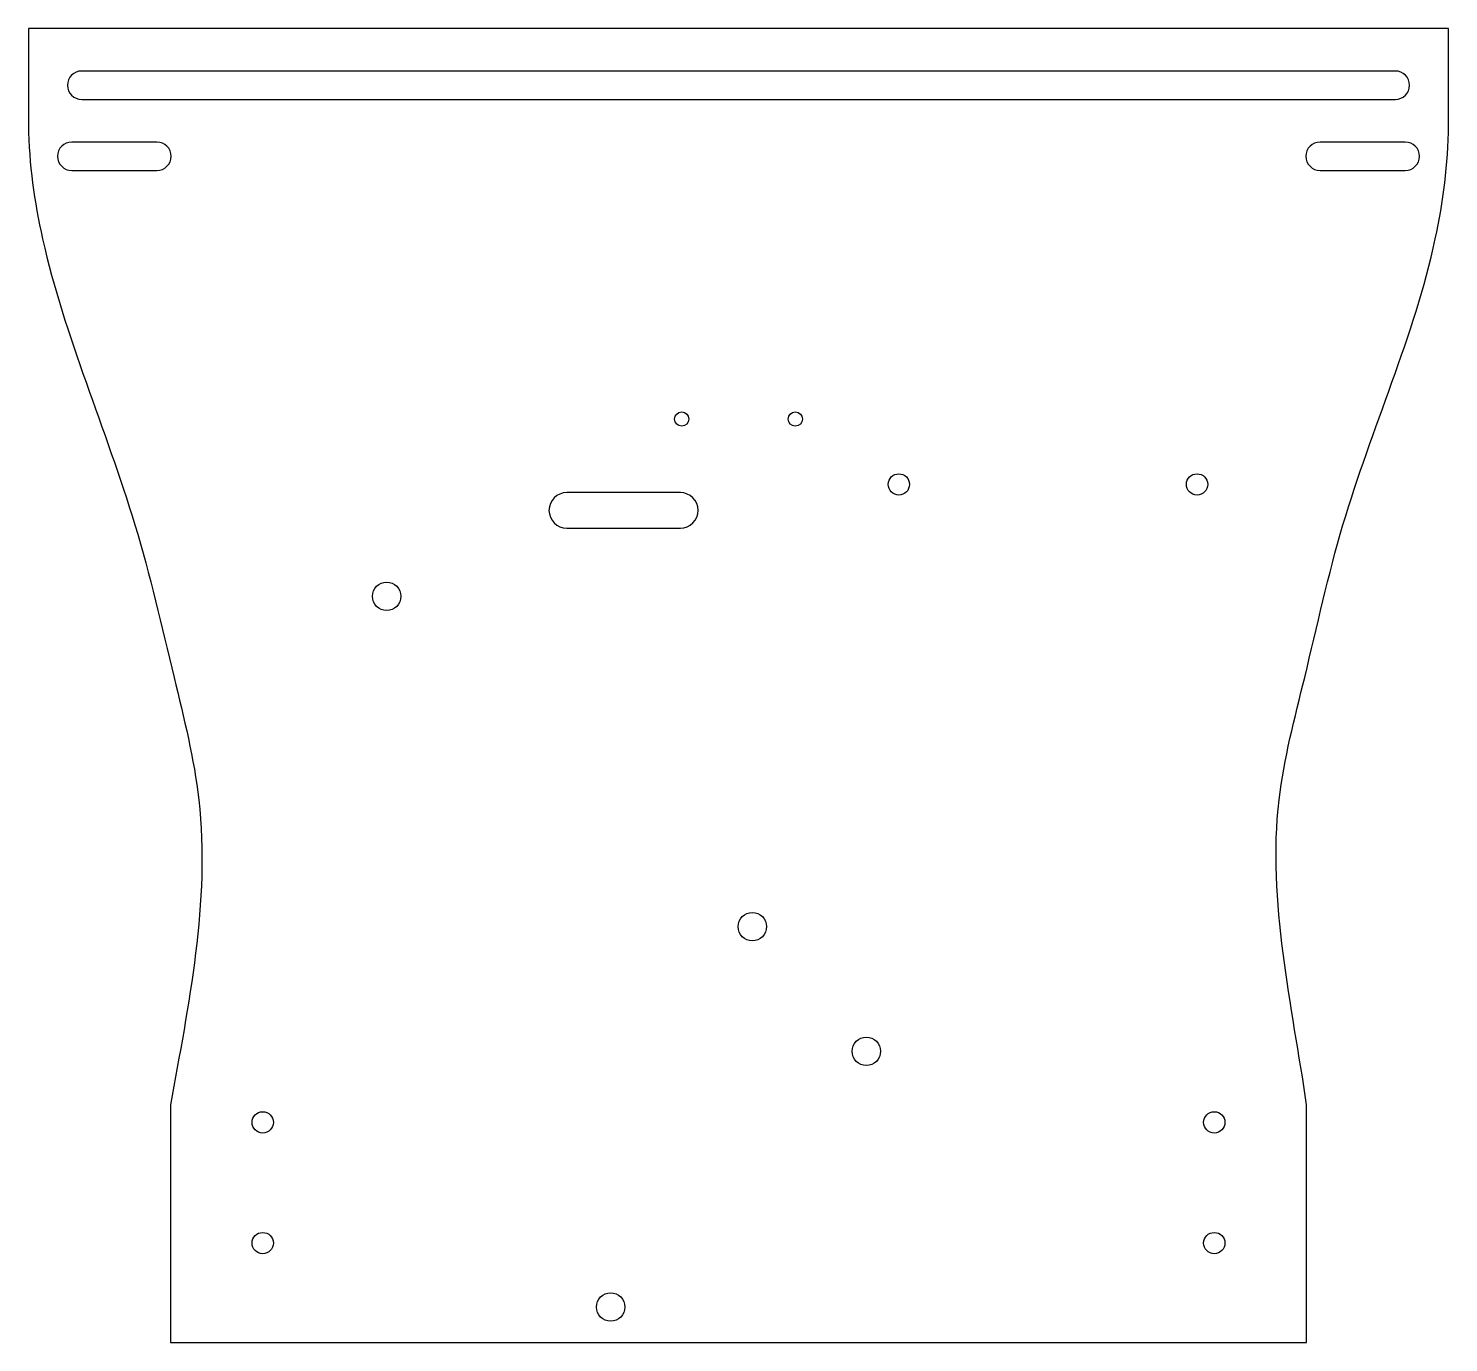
# Model space of a CAD drawing. Header units: millimetres. Extents: x 0 to 200, y -177 to 8.
import ezdxf

# ---------------------------------------------------------------- set-up
doc = ezdxf.new("R2010")
doc.units = ezdxf.units.MM

msp = doc.modelspace()

# ---------------------------------------------------------------- linework, layer by layer
at = {"color": 7, "linetype": 'Continuous', "lineweight": 25}
for p, q in [((200.1, 8.25), (0.1, 8.25)), ((0.1, 8.25), (0.1, -5.4)), ((200.1, -5.4), (200.1, 8.25)), ((192.6, 2.25), (7.6, 2.25)), ((7.6, -1.75), (192.6, -1.75)), ((18.2, -7.75), (6.2, -7.75)), ((194, -7.75), (182, -7.75)), ((6.2, -11.75), (18.2, -11.75)), ((182, -11.75), (194, -11.75)), ((91.91, -57.1), (75.91, -57.1)), ((75.91, -62.1), (91.91, -62.1)), ((20.1, -143.3), (20.1, -176.75)), ((180.1, -176.75), (180.1, -143.3)), ((20.1, -176.75), (180.1, -176.75))]:
    msp.add_line(p, q, dxfattribs=at)
for centre, radius in [((92.1, -46.75), 1), ((108.1, -46.75), 1), ((122.68, -55.95), 1.5), ((164.68, -55.95), 1.5), ((50.55, -71.7), 2), ((102.05, -118.2), 2), ((118.1, -135.75), 2), ((33.1, -145.75), 1.5), ((167.1, -145.75), 1.5), ((33.1, -162.75), 1.5), ((167.1, -162.75), 1.5), ((82.1, -171.75), 2)]:
    msp.add_circle(centre, radius, dxfattribs=at)
for centre, radius, start, end in [((7.6, 0.25), 2, 90, 270), ((192.6, 0.25), 2, 270, 90), ((6.2, -9.75), 2, 90, 270), ((18.2, -9.75), 2, 270, 90), ((182, -9.75), 2, 90, 270), ((194, -9.75), 2, 270, 90), ((75.91, -59.6), 2.5, 90, 270), ((91.91, -59.6), 2.5, 270, 90)]:
    msp.add_arc(centre, radius, start, end, dxfattribs=at)
for points, knots in [([(0.1, -5.4), (0.17, -10.86), (2.93, -30.09), (14.08, -54.95), (20.19, -81.65), (26.97, -108.57), (22.62, -129.35), (20.1, -143.3)], [0.011658, 0.011658, 0.011658, 0.011658, 0.1244085, 0.4201098, 0.5748063, 0.6979029, 1, 1, 1, 1]), ([(180.1, -143.3), (178.1, -129.35), (173.13, -108.57), (180.37, -81.65), (186.07, -54.95), (197.58, -30.09), (200.03, -10.86), (200.1, -5.4)], [0.011658, 0.011658, 0.011658, 0.011658, 0.3137551, 0.4368517, 0.5915482, 0.8872495, 1, 1, 1, 1])]:
    msp.add_open_spline(points, degree=3, knots=knots, dxfattribs=at)

doc.saveas('drawing.dxf')
